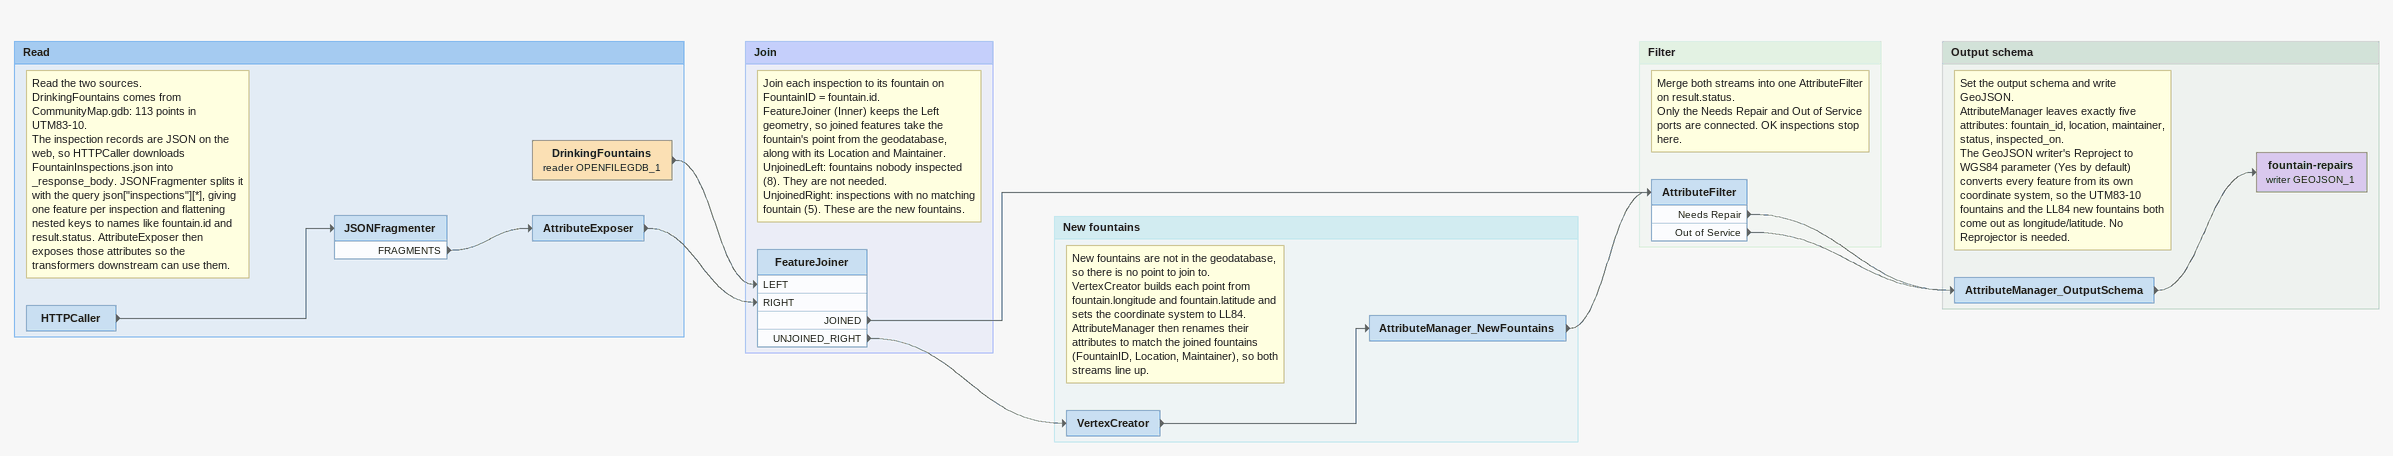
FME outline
Bookmark: Read
Note: Read the two sources. / DrinkingFountains comes from CommunityMap.gdb: 113 points in UTM83-10. / The inspection records are JSON on the web, so HTTPCaller downloads FountainInspections.json into _response_body. JSONFragmenter splits it with the query json["inspections"][*], giving one feature per inspection and flattening nested keys to names like fountain.id and result.status. AttributeExposer then exposes those attributes so the transformers downstream can use them.
HTTPCaller
    -> JSONFragmenter
JSONFragmenter
    FRAGMENTS -> AttributeExposer
AttributeExposer
    -> FeatureJoiner [RIGHT]
DrinkingFountains (reader OPENFILEGDB_1)
    -> FeatureJoiner [LEFT]

Bookmark: Join
Note: Join each inspection to its fountain on FountainID = fountain.id. / FeatureJoiner (Inner) keeps the Left geometry, so joined features take the fountain's point from the geodatabase, along with its Location and Maintainer. / UnjoinedLeft: fountains nobody inspected (8). They are not needed. / UnjoinedRight: inspections with no matching fountain (5). These are the new fountains.
FeatureJoiner
    JOINED -> AttributeFilter
    UNJOINED_RIGHT -> VertexCreator

Bookmark: New fountains
Note: New fountains are not in the geodatabase, so there is no point to join to. / VertexCreator builds each point from fountain.longitude and fountain.latitude and sets the coordinate system to LL84. AttributeManager then renames their attributes to match the joined fountains (FountainID, Location, Maintainer), so both streams line up.
VertexCreator
    -> AttributeManager_NewFountains
AttributeManager_NewFountains
    -> AttributeFilter

Bookmark: Filter
Note: Merge both streams into one AttributeFilter on result.status. / Only the Needs Repair and Out of Service ports are connected. OK inspections stop here.
AttributeFilter
    Needs Repair -> AttributeManager_OutputSchema
    Out of Service -> AttributeManager_OutputSchema

Bookmark: Output schema
Note: Set the output schema and write GeoJSON. / AttributeManager leaves exactly five attributes: fountain_id, location, maintainer, status, inspected_on. / The GeoJSON writer's Reproject to WGS84 parameter (Yes by default) converts every feature from its own coordinate system, so the UTM83-10 fountains and the LL84 new fountains both come out as longitude/latitude. No Reprojector is needed.
AttributeManager_OutputSchema
    -> fountain-repairs (writer GEOJSON_1)
fountain-repairs (writer GEOJSON_1)
